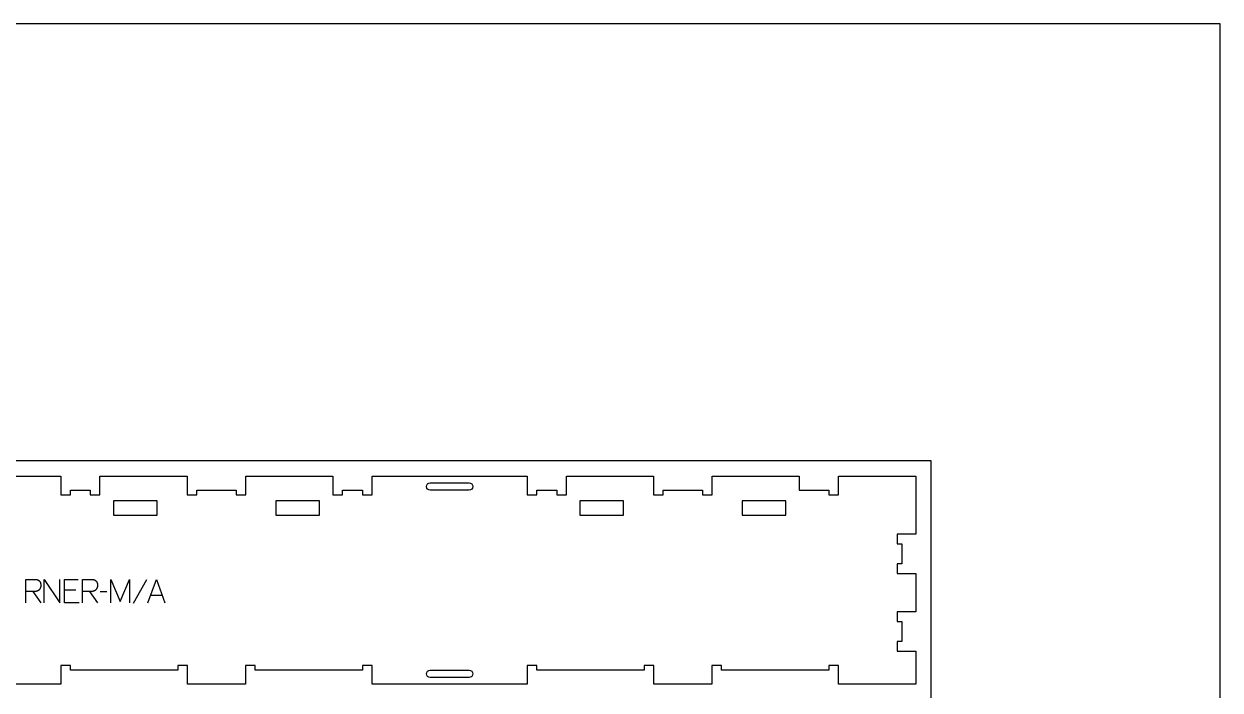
# Model space of a CAD drawing. Extents: x 0 to 4485, y 0 to 8771.
# Drawn here: x 1645 to 3183, y 4736 to 5593 of the extents above; entities that cross this region are included whole.
import ezdxf

# ---------------------------------------------------------------- set-up
doc = ezdxf.new("R2010")
doc.units = 0
for name, color, linetype in [('0_SHEET_SPRUCEPLY_2440X122', 1, 'CONTINUOUS'), ('1_ANYTOOL_1MMDEEP_LABELS_S', 2, 'CONTINUOUS'), ('3_ANYTOOL_CUTTHROUGH_INSID', 4, 'CONTINUOUS'), ('4_ANYTOOL_CUTTHROUGH_OUTSI', 5, 'CONTINUOUS'), ('DONOTCUT', 7, 'CONTINUOUS')]:
    doc.layers.add(name, color=color, linetype=linetype)

msp = doc.modelspace()

# ---------------------------------------------------------------- linework, layer by layer
at = {"layer": '0_SHEET_SPRUCEPLY_2440X122'}
msp.add_lwpolyline([(371.7, 5031), (371.7, 3811), (2811.7, 3811), (2811.7, 5031)], close=True, dxfattribs=at)
at = {"layer": '1_ANYTOOL_1MMDEEP_LABELS_S', "color": 2}
for points in [[(1647.3, 4848.4), (1647.3, 4878.4), (1658.7, 4878.4), (1659.2, 4878.4), (1659.6, 4878.4), (1659.9, 4878.4), (1660.1, 4878.4), (1660.3, 4878.3), (1660.5, 4878.3), (1660.7, 4878.3), (1661, 4878.2), (1661.2, 4878.2), (1661.4, 4878.2), (1661.6, 4878.1), (1661.8, 4878.1), (1662, 4878), (1662.2, 4877.9), (1662.3, 4877.9), (1662.5, 4877.8), (1662.7, 4877.7), (1662.9, 4877.7), (1663, 4877.6), (1663.2, 4877.5), (1663.4, 4877.4), (1663.5, 4877.3), (1663.7, 4877.2), (1663.8, 4877.1), (1664, 4877), (1664.1, 4876.9), (1664.3, 4876.8), (1664.4, 4876.7), (1664.5, 4876.6), (1664.6, 4876.5), (1664.8, 4876.3), (1664.9, 4876.2), (1665, 4876.1), (1665.1, 4875.9), (1665.2, 4875.8), (1665.3, 4875.7), (1665.4, 4875.5), (1665.5, 4875.4), (1665.6, 4875.2), (1665.7, 4875.1), (1665.8, 4874.9), (1665.9, 4874.7), (1665.9, 4874.6), (1666, 4874.4), (1666.1, 4874.2), (1666.1, 4874), (1666.2, 4873.8), (1666.3, 4873.6), (1666.3, 4873.4), (1666.4, 4873.3), (1666.4, 4873), (1666.4, 4872.8), (1666.5, 4872.6), (1666.5, 4872.4), (1666.5, 4872.2), (1666.6, 4872), (1666.6, 4871.8), (1666.6, 4871.5), (1666.6, 4871.1), (1666.6, 4870.6), (1666.6, 4870.4), (1666.6, 4870.2), (1666.6, 4870.1), (1666.6, 4869.9), (1666.6, 4869.7), (1666.6, 4869.5), (1666.6, 4869.4), (1666.5, 4869.2), (1666.5, 4869), (1666.5, 4868.9), (1666.4, 4868.7), (1666.4, 4868.5), (1666.3, 4868.4), (1666.3, 4868.2), (1666.2, 4868), (1666.2, 4867.9), (1666.1, 4867.7), (1666.1, 4867.6), (1666, 4867.4), (1665.9, 4867.2), (1665.9, 4867.1), (1665.8, 4866.9), (1665.7, 4866.8), (1665.6, 4866.6), (1665.6, 4866.5), (1665.5, 4866.3), (1665.4, 4866.1), (1665.3, 4866), (1665.2, 4865.8), (1665.1, 4865.7), (1665, 4865.5), (1664.9, 4865.4), (1664.7, 4865.3), (1664.6, 4865.1), (1664.5, 4865), (1664.4, 4864.8), (1664.3, 4864.7), (1664.1, 4864.6), (1664, 4864.5), (1663.9, 4864.4), (1663.8, 4864.3), (1663.6, 4864.1), (1663.5, 4864), (1663.4, 4864), (1663.2, 4863.9), (1663.1, 4863.8), (1662.9, 4863.7), (1662.8, 4863.6), (1662.6, 4863.5), (1662.5, 4863.5), (1662.3, 4863.4), (1662.2, 4863.3), (1662, 4863.3), (1661.8, 4863.2), (1661.7, 4863.2), (1661.5, 4863.1), (1661.3, 4863.1), (1661.2, 4863.1), (1661, 4863), (1660.8, 4863), (1660.6, 4863), (1660.4, 4863), (1660.3, 4863), (1658.3, 4862.9), (1656.3, 4862.9), (1647.4, 4862.9)], [(1670.8, 4848.4), (1670.8, 4878.4), (1690.9, 4848.4), (1690.9, 4878.4)], [(1715.9, 4848.4), (1696.9, 4848.4), (1696.9, 4878.4), (1714.8, 4878.4)], [(1720.2, 4848.4), (1720.2, 4878.4), (1731.5, 4878.4), (1732, 4878.4), (1732.5, 4878.4), (1732.7, 4878.4), (1732.9, 4878.4), (1733.2, 4878.3), (1733.4, 4878.3), (1733.6, 4878.3), (1733.8, 4878.2), (1734, 4878.2), (1734.2, 4878.2), (1734.4, 4878.1), (1734.6, 4878.1), (1734.8, 4878), (1735, 4877.9), (1735.2, 4877.9), (1735.4, 4877.8), (1735.6, 4877.7), (1735.7, 4877.7), (1735.9, 4877.6), (1736.1, 4877.5), (1736.2, 4877.4), (1736.4, 4877.3), (1736.5, 4877.2), (1736.7, 4877.1), (1736.8, 4877), (1737, 4876.9), (1737.1, 4876.8), (1737.2, 4876.7), (1737.4, 4876.6), (1737.5, 4876.5), (1737.6, 4876.3), (1737.7, 4876.2), (1737.9, 4876.1), (1738, 4875.9), (1738.1, 4875.8), (1738.2, 4875.7), (1738.3, 4875.5), (1738.4, 4875.4), (1738.5, 4875.2), (1738.6, 4875.1), (1738.6, 4874.9), (1738.7, 4874.7), (1738.8, 4874.6), (1738.9, 4874.4), (1738.9, 4874.2), (1739, 4874), (1739.1, 4873.8), (1739.1, 4873.6), (1739.2, 4873.4), (1739.2, 4873.3), (1739.3, 4873), (1739.3, 4872.8), (1739.3, 4872.6), (1739.4, 4872.4), (1739.4, 4872.2), (1739.4, 4872), (1739.4, 4871.8), (1739.5, 4871.5), (1739.5, 4871.1), (1739.5, 4870.6), (1739.5, 4870.4), (1739.5, 4870.2), (1739.5, 4870.1), (1739.5, 4869.9), (1739.4, 4869.7), (1739.4, 4869.5), (1739.4, 4869.4), (1739.4, 4869.2), (1739.4, 4869), (1739.3, 4868.9), (1739.3, 4868.7), (1739.2, 4868.5), (1739.2, 4868.4), (1739.2, 4868.2), (1739.1, 4868), (1739, 4867.9), (1739, 4867.7), (1738.9, 4867.6), (1738.9, 4867.4), (1738.8, 4867.2), (1738.7, 4867.1), (1738.7, 4866.9), (1738.6, 4866.8), (1738.5, 4866.6), (1738.4, 4866.5), (1738.3, 4866.3), (1738.2, 4866.1), (1738.1, 4866), (1738, 4865.8), (1737.9, 4865.7), (1737.8, 4865.5), (1737.7, 4865.4), (1737.6, 4865.3), (1737.5, 4865.1), (1737.4, 4865), (1737.3, 4864.8), (1737.1, 4864.7), (1737, 4864.6), (1736.9, 4864.5), (1736.7, 4864.4), (1736.6, 4864.3), (1736.5, 4864.1), (1736.3, 4864), (1736.2, 4864), (1736.1, 4863.9), (1735.9, 4863.8), (1735.8, 4863.7), (1735.6, 4863.6), (1735.5, 4863.5), (1735.3, 4863.5), (1735.2, 4863.4), (1735, 4863.3), (1734.9, 4863.3), (1734.7, 4863.2), (1734.5, 4863.2), (1734.4, 4863.1), (1734.2, 4863.1), (1734, 4863.1), (1733.8, 4863), (1733.7, 4863), (1733.5, 4863), (1733.3, 4863), (1733.1, 4863), (1731.2, 4862.9), (1729.2, 4862.9), (1720.2, 4862.9)], [(1756.8, 4848.4), (1756.8, 4878.4), (1768.8, 4850.1), (1780.8, 4878.3), (1780.8, 4848.4)], [(1802.6, 4878), (1785.4, 4847.2)], [(1804.3, 4848.4), (1815.2, 4878.4), (1826.3, 4848.4)], [(1656.3, 4862.9), (1666.8, 4848.4)], [(1711.6, 4864.5), (1696.9, 4864.5)], [(1729.2, 4862.9), (1739.6, 4848.4)], [(1751.6, 4862.3), (1742.8, 4862.2)], [(1807.8, 4858), (1822.7, 4858)]]:
    msp.add_lwpolyline(points, dxfattribs=at)
at = {"layer": '3_ANYTOOL_CUTTHROUGH_INSID', "color": 4}
for points in [[(2217.5, 4993.1), (2167.5, 4993.1, -1), (2167.5, 5002.6), (2217.5, 5002.6, -1)], [(2217.5, 4993.1), (2167.5, 4993.1, -1), (2167.5, 5002.6), (2217.5, 5002.6, -1)], [(2217.5, 4761.6, -1), (2217.5, 4752.1), (2167.5, 4752.1, -1), (2167.5, 4761.6)], [(2217.5, 4761.6, -1), (2217.5, 4752.1), (2167.5, 4752.1, -1), (2167.5, 4761.6)]]:
    msp.add_lwpolyline(points, format="xyb", close=True, dxfattribs=at)
for points in [[(1816.1, 4979.6), (1759.9, 4979.6), (1759.9, 4961.1), (1816.1, 4961.1)], [(1816.1, 4979.6), (1759.9, 4979.6), (1759.9, 4961.1), (1816.1, 4961.1)], [(2025, 4961.1), (2025, 4979.6), (1968.8, 4979.6), (1968.8, 4961.1)], [(2025, 4961.1), (2025, 4979.6), (1968.8, 4979.6), (1968.8, 4961.1)], [(2416.1, 4979.6), (2359.9, 4979.6), (2359.9, 4961.1), (2416.1, 4961.1)], [(2416.1, 4979.6), (2359.9, 4979.6), (2359.9, 4961.1), (2416.1, 4961.1)], [(2625, 4961.1), (2625, 4979.6), (2568.8, 4979.6), (2568.8, 4961.1)], [(2625, 4961.1), (2625, 4979.6), (2568.8, 4979.6), (2568.8, 4961.1)]]:
    msp.add_lwpolyline(points, close=True, dxfattribs=at)
at = {"layer": '4_ANYTOOL_CUTTHROUGH_OUTSI', "color": 5}
msp.add_lwpolyline([(1492.7, 5011.1), (1692.2, 5011.1), (1692.2, 4987.1), (1704.7, 4987.1), (1704.7, 4993.1), (1730.2, 4993.1), (1730.2, 4987.1), (1742.7, 4987.1), (1742.7, 5011.1), (1854.7, 5011.1), (1854.7, 4987.1), (1867.2, 4987.1), (1867.2, 4993.1), (1917.7, 4993.1), (1917.7, 4987.1), (1930.2, 4987.1), (1930.2, 5011.1), (2042.2, 5011.1), (2042.2, 4987.1), (2054.7, 4987.1), (2054.7, 4993.1), (2080.2, 4993.1), (2080.2, 4987.1), (2092.7, 4987.1), (2092.7, 5011.1), (2292.2, 5011.1), (2292.2, 4987.1), (2304.7, 4987.1), (2304.7, 4993.1), (2330.2, 4993.1), (2330.2, 4987.1), (2342.7, 4987.1), (2342.7, 5011.1), (2454.7, 5011.1), (2454.7, 4987.1), (2467.2, 4987.1), (2467.2, 4993.1), (2517.7, 4993.1), (2517.7, 4987.1), (2530.2, 4987.1), (2530.2, 5011.1), (2642.2, 5011.1), (2642.2, 4993.1), (2680.2, 4993.1), (2680.2, 4987.1), (2692.7, 4987.1), (2692.7, 5011.1), (2792.2, 5011.1), (2792.2, 4936.6), (2768.2, 4936.6), (2768.2, 4924.1), (2774.2, 4924.1), (2774.2, 4898.6), (2768.2, 4898.6), (2768.2, 4886.1), (2792.2, 4886.1), (2792.2, 4836.6), (2768.2, 4836.6), (2768.2, 4824.1), (2774.2, 4824.1), (2774.2, 4798.6), (2768.2, 4798.6), (2768.2, 4786.1), (2792.2, 4786.1), (2792.2, 4743.6), (2692.7, 4743.6), (2692.7, 4767.6), (2680.2, 4767.6), (2680.2, 4761.6), (2542.2, 4761.6), (2542.2, 4767.6), (2529.7, 4767.6), (2529.7, 4743.6), (2455.2, 4743.6), (2455.2, 4767.6), (2442.7, 4767.6), (2442.7, 4761.6), (2304.7, 4761.6), (2304.7, 4767.6), (2292.2, 4767.6), (2292.2, 4743.6), (2092.7, 4743.6), (2092.7, 4767.6), (2080.2, 4767.6), (2080.2, 4761.6), (1942.2, 4761.6), (1942.2, 4767.6), (1929.7, 4767.6), (1929.7, 4743.6), (1855.2, 4743.6), (1855.2, 4767.6), (1842.7, 4767.6), (1842.7, 4761.6), (1704.7, 4761.6), (1704.7, 4767.6), (1692.2, 4767.6), (1692.2, 4743.6), (1492.7, 4743.6)], dxfattribs=at)
msp.add_lwpolyline([(1492.7, 5011.1), (1692.2, 5011.1), (1692.2, 4987.1), (1704.7, 4987.1), (1704.7, 4993.1), (1730.2, 4993.1), (1730.2, 4987.1), (1742.7, 4987.1), (1742.7, 5011.1), (1854.7, 5011.1), (1854.7, 4987.1), (1867.2, 4987.1), (1867.2, 4993.1), (1917.7, 4993.1), (1917.7, 4987.1), (1930.2, 4987.1), (1930.2, 5011.1), (2042.2, 5011.1), (2042.2, 4987.1), (2054.7, 4987.1), (2054.7, 4993.1), (2080.2, 4993.1), (2080.2, 4987.1), (2092.7, 4987.1), (2092.7, 5011.1), (2292.2, 5011.1), (2292.2, 4987.1), (2304.7, 4987.1), (2304.7, 4993.1), (2330.2, 4993.1), (2330.2, 4987.1), (2342.7, 4987.1), (2342.7, 5011.1), (2454.7, 5011.1), (2454.7, 4987.1), (2467.2, 4987.1), (2467.2, 4993.1), (2517.7, 4993.1), (2517.7, 4987.1), (2530.2, 4987.1), (2530.2, 5011.1), (2642.2, 5011.1), (2642.2, 4993.1), (2680.2, 4993.1), (2680.2, 4987.1), (2692.7, 4987.1), (2692.7, 5011.1), (2792.2, 5011.1), (2792.2, 4936.6), (2768.2, 4936.6), (2768.2, 4924.1), (2774.2, 4924.1), (2774.2, 4898.6), (2768.2, 4898.6), (2768.2, 4886.1), (2792.2, 4886.1), (2792.2, 4836.6), (2768.2, 4836.6), (2768.2, 4824.1), (2774.2, 4824.1), (2774.2, 4798.6), (2768.2, 4798.6), (2768.2, 4786.1), (2792.2, 4786.1), (2792.2, 4743.6), (2692.7, 4743.6), (2692.7, 4767.6), (2680.2, 4767.6), (2680.2, 4761.6), (2542.2, 4761.6), (2542.2, 4767.6), (2529.7, 4767.6), (2529.7, 4743.6), (2455.2, 4743.6), (2455.2, 4767.6), (2442.7, 4767.6), (2442.7, 4761.6), (2304.7, 4761.6), (2304.7, 4767.6), (2292.2, 4767.6), (2292.2, 4743.6), (2092.7, 4743.6), (2092.7, 4767.6), (2080.2, 4767.6), (2080.2, 4761.6), (1942.2, 4761.6), (1942.2, 4767.6), (1929.7, 4767.6), (1929.7, 4743.6), (1855.2, 4743.6), (1855.2, 4767.6), (1842.7, 4767.6), (1842.7, 4761.6), (1704.7, 4761.6), (1704.7, 4767.6), (1692.2, 4767.6), (1692.2, 4743.6), (1492.7, 4743.6)], dxfattribs=at)
at = {"layer": 'DONOTCUT'}
msp.add_lwpolyline([(0, 0), (3183.4, 0), (3183.4, 5593.4), (0, 5593.4)], close=True, dxfattribs=at)

doc.saveas('drawing.dxf')
